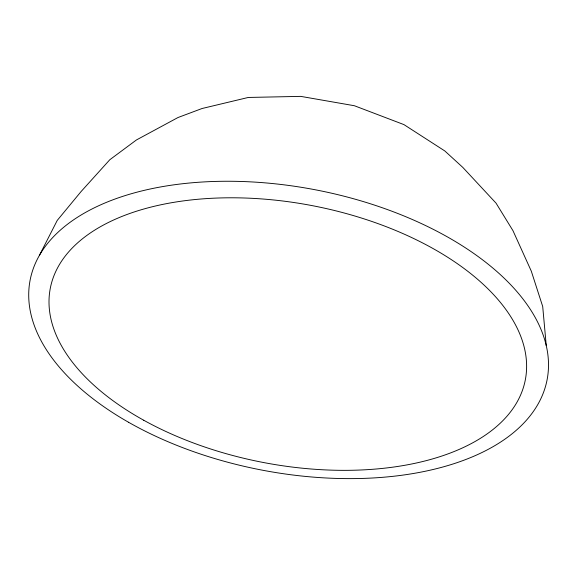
<?xml version="1.0" encoding="UTF-8"?>
<svg xmlns="http://www.w3.org/2000/svg" width="575" height="575" viewBox="0 0 575 575"><rect width="100%" height="100%" fill="white"/><g stroke="black" fill="none" stroke-linecap="round" stroke-linejoin="round"><path stroke-width="0.86" d="M39.423 255.343L57.241 220.405L81.068 191.561L109.818 159.721L136.419 139.969L177.984 117.53L202.055 108.51L248.314 97.448L300.732 96.377L354.365 105.728L403.945 124.61L444.82 150.959L462.81 167.404L496.038 203.14L512.993 230.719L531.3 271.148L542.707 306.511L546.25 345.589M128.592 422.287A263.249 142.679 10.9 0 0 545.977 384.682A263.249 142.679 10.9 0 0 191.252 182.85A263.249 142.679 10.9 0 0 128.592 422.287M143.75 420.253A241.888 130.733 10.9 0 0 524.781 382.404A241.888 130.733 10.9 0 0 194.896 199.554A241.888 130.733 10.9 0 0 143.75 420.253"/></g></svg>
